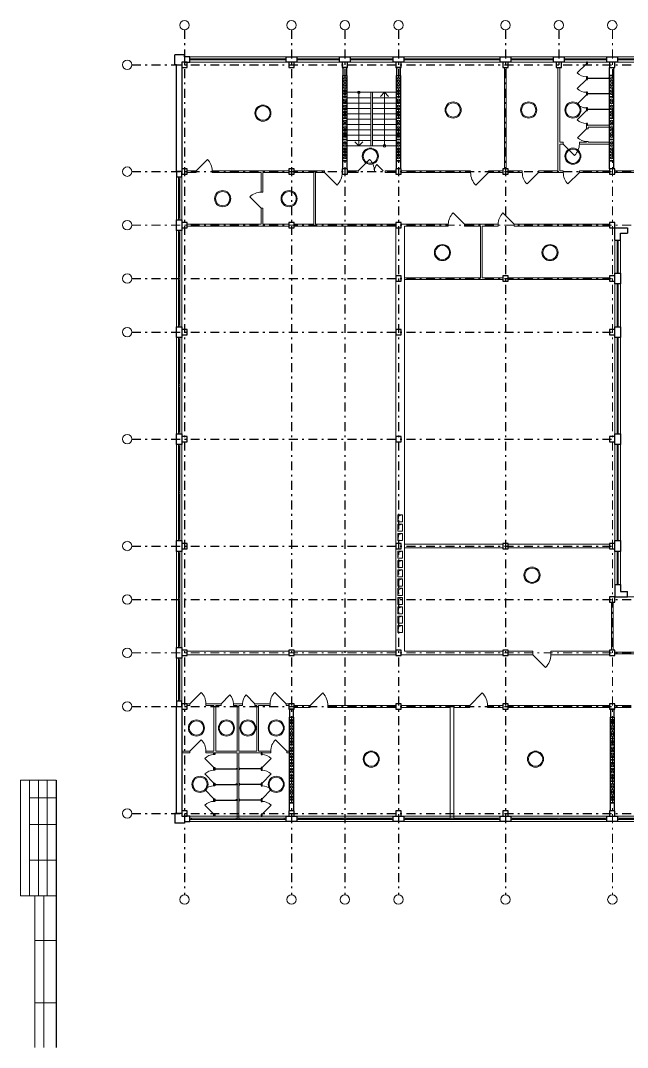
# Model space of a CAD drawing. Header units: metres. Extents: x 0 to 83.6, y 0.5 to 58.1.
# Drawn here: x 0 to 34.1, y 0.5 to 58.1 of the extents above; entities that cross this region are included whole.
import ezdxf

# ---------------------------------------------------------------- set-up
doc = ezdxf.new("R2010")
doc.units = ezdxf.units.M
doc.header["$MEASUREMENT"] = 0
doc.linetypes.add('( Dashdot )', pattern=[1.001, 0.5, -0.25, 0.001, -0.25])
doc.layers.add('Level 63', color=7, linetype='Continuous', lineweight=0)

msp = doc.modelspace()

# ---------------------------------------------------------------- linework, layer by layer
at = {"color": 1, "linetype": '( Dashdot )'}
for p, q in [((9.228, 57.579), (9.228, 9.056)), ((15.228, 57.579), (15.228, 9.056)), ((18.228, 57.579), (18.228, 9.056)), ((21.228, 57.579), (21.228, 9.056)), ((27.228, 57.579), (27.228, 9.056)), ((30.228, 57.579), (30.228, 55.479)), ((6.276, 55.629), (78.176, 55.629)), ((6.276, 49.629), (78.176, 49.629)), ((6.276, 43.629), (33.228, 43.629)), ((6.276, 40.629), (33.228, 40.629)), ((6.276, 34.629), (33.228, 34.629)), ((6.276, 28.629), (33.228, 28.629)), ((6.276, 25.629), (78.176, 25.629)), ((6.276, 19.629), (78.176, 19.629)), ((6.276, 13.629), (78.176, 13.629))]:
    msp.add_line(p, q, dxfattribs=at)
at = {"color": 1, "linetype": '( Dashdot )', "lineweight": 0}
for p, q in [((33.228, 57.579), (33.228, 9.056)), ((6.276, 46.629), (78.176, 46.629)), ((6.276, 22.629), (78.176, 22.629))]:
    msp.add_line(p, q, dxfattribs=at)
at = {"color": 7, "linetype": 'Continuous', "lineweight": 30}
for p, q in [((9.226, 56.179), (8.676, 56.179)), ((8.676, 55.629), (8.676, 56.179)), ((9.226, 56.079), (9.226, 56.179)), ((8.776, 55.629), (8.676, 55.629)), ((33.676, 46.179), (34.076, 46.179)), ((34.076, 46.479), (34.076, 46.179)), ((33.676, 26.079), (34.076, 26.079)), ((34.076, 25.779), (34.076, 26.079)), ((8.776, 13.629), (8.676, 13.629)), ((8.676, 13.629), (8.676, 13.079)), ((9.226, 13.079), (8.676, 13.079)), ((9.226, 13.179), (9.226, 13.079))]:
    msp.add_line(p, q, dxfattribs=at)
at = {"color": 7, "linetype": 'Continuous', "lineweight": 0}
for p, q in [((9.626, 55.929), (12.126, 55.929)), ((12.326, 55.929), (14.826, 55.931)), ((15.626, 55.929), (17.826, 55.929)), ((18.626, 55.929), (20.826, 55.929)), ((21.626, 55.929), (24.126, 55.929)), ((24.326, 55.929), (26.826, 55.931)), ((27.626, 55.929), (29.826, 55.929)), ((30.626, 55.929), (32.826, 55.929)), ((33.626, 55.929), (36.126, 55.929)), ((18.336, 53.779), (19.686, 53.779)), ((19.011, 54.079), (19.011, 51.079)), ((19.766, 53.779), (21.116, 53.779)), ((20.214, 53.852), (20.441, 54.079)), ((20.441, 51.079), (20.441, 54.079)), ((20.668, 53.852), (20.441, 54.079)), ((18.336, 53.479), (19.686, 53.479)), ((18.336, 53.179), (19.686, 53.179)), ((19.766, 53.479), (21.116, 53.479)), ((19.766, 53.179), (21.116, 53.179)), ((18.336, 52.879), (19.686, 52.879)), ((18.336, 52.579), (19.686, 52.579)), ((19.766, 52.879), (21.116, 52.879)), ((19.766, 52.579), (21.116, 52.579)), ((18.336, 52.279), (19.686, 52.279)), ((18.336, 51.979), (19.686, 51.979)), ((19.766, 52.279), (21.116, 52.279)), ((19.766, 51.979), (21.116, 51.979)), ((18.336, 51.679), (19.686, 51.679)), ((18.336, 51.379), (19.686, 51.379)), ((18.784, 51.306), (19.011, 51.079)), ((19.238, 51.306), (19.011, 51.079)), ((19.766, 51.679), (21.116, 51.679)), ((19.766, 51.379), (21.116, 51.379)), ((8.926, 47.029), (8.926, 49.229)), ((8.926, 46.229), (8.926, 43.729)), ((33.526, 44.029), (33.526, 45.679)), ((8.926, 43.529), (8.928, 41.029)), ((33.526, 41.029), (33.526, 43.229)), ((8.926, 40.229), (8.926, 37.729)), ((33.526, 40.229), (33.526, 37.729)), ((8.926, 37.529), (8.928, 35.029)), ((33.526, 37.529), (33.528, 35.029)), ((8.926, 34.229), (8.926, 31.729)), ((33.526, 34.229), (33.526, 31.729)), ((8.926, 31.529), (8.928, 29.029)), ((33.526, 31.529), (33.528, 29.029)), ((8.926, 28.229), (8.926, 25.729)), ((33.526, 26.579), (33.526, 28.229)), ((8.926, 25.529), (8.928, 23.029)), ((18.126, 13.329), (15.626, 13.327)), ((20.826, 13.329), (18.326, 13.329)), ((24.126, 13.329), (21.626, 13.327)), ((26.826, 13.329), (24.326, 13.329)), ((30.126, 13.329), (27.626, 13.327)), ((32.826, 13.329), (30.326, 13.329)), ((36.126, 13.329), (33.626, 13.327))]:
    msp.add_line(p, q, dxfattribs=at)
at = {"color": 252, "linetype": 'Continuous', "lineweight": 13}
for p, q in [((31.263, 55.166), (31.776, 55.679)), ((31.263, 54.291), (31.776, 54.804)), ((31.263, 53.416), (31.776, 53.929)), ((31.263, 52.541), (31.776, 53.054)), ((14.089, 16.717), (13.576, 16.204)), ((14.089, 15.842), (13.576, 15.329)), ((14.089, 14.967), (13.576, 14.454)), ((14.089, 14.092), (13.576, 13.579))]:
    msp.add_line(p, q, dxfattribs=at)
at = {"color": 252, "linetype": 'Continuous', "lineweight": 30}
for p, q in [((31.826, 54.879), (33.026, 54.879)), ((31.826, 54.004), (33.026, 54.004)), ((31.826, 53.129), (33.026, 53.129)), ((13.526, 16.129), (12.326, 16.129)), ((13.526, 15.254), (12.326, 15.254)), ((13.526, 14.379), (12.326, 14.379))]:
    msp.add_line(p, q, dxfattribs=at)
at = {"color": 7, "linetype": 'Continuous', "lineweight": 13}
for p, q in [((18.336, 54.079), (21.116, 54.079)), ((19.686, 51.079), (19.686, 54.079)), ((19.766, 51.079), (19.766, 54.079)), ((31.776, 52.029), (31.281, 51.534)), ((33.076, 52.229), (31.776, 52.229)), ((31.776, 52.229), (31.776, 52.029)), ((31.876, 52.029), (31.776, 52.029)), ((33.076, 52.129), (31.876, 52.129)), ((31.876, 52.129), (31.876, 52.029)), ((30.276, 51.279), (30.476, 51.279)), ((30.476, 51.279), (30.476, 51.179)), ((31.376, 51.279), (31.376, 51.179)), ((31.376, 51.279), (31.776, 51.279)), ((31.776, 51.329), (31.876, 51.329)), ((31.776, 51.329), (31.776, 51.279)), ((31.876, 51.329), (31.876, 51.279)), ((31.876, 51.279), (33.076, 51.279)), ((18.336, 51.079), (21.116, 51.079)), ((30.276, 51.179), (30.476, 51.179)), ((30.476, 51.179), (31.112, 50.543)), ((31.376, 51.179), (33.076, 51.179)), ((9.876, 49.679), (9.876, 49.579)), ((10.776, 49.679), (10.776, 49.579)), ((13.526, 49.579), (13.526, 48.479)), ((13.626, 49.579), (13.626, 48.479)), ((15.376, 49.679), (17.076, 49.679)), ((15.376, 49.579), (16.476, 49.579)), ((16.476, 49.579), (16.476, 46.679)), ((16.576, 49.579), (17.076, 49.579)), ((16.576, 49.579), (16.576, 46.679)), ((17.076, 49.679), (17.076, 49.579)), ((18.076, 49.679), (18.076, 49.579)), ((18.376, 49.679), (18.976, 49.679)), ((18.376, 49.579), (18.976, 49.579)), ((18.976, 49.679), (18.976, 49.579)), ((20.476, 49.679), (20.476, 49.579)), ((20.476, 49.679), (21.076, 49.679)), ((20.476, 49.579), (21.076, 49.579)), ((25.276, 49.679), (25.276, 49.579)), ((26.276, 49.679), (26.276, 49.579)), ((27.376, 49.679), (28.176, 49.679)), ((27.376, 49.579), (28.176, 49.579)), ((28.176, 49.679), (28.176, 49.579)), ((29.076, 49.679), (29.076, 49.579)), ((29.076, 49.679), (30.176, 49.679)), ((29.076, 49.579), (30.476, 49.579)), ((30.276, 49.679), (30.476, 49.679)), ((30.476, 49.679), (30.476, 49.579)), ((31.376, 49.679), (31.376, 49.579)), ((31.376, 49.679), (33.076, 49.679)), ((31.376, 49.579), (33.076, 49.579)), ((33.376, 49.679), (39.076, 49.679)), ((33.376, 49.579), (39.076, 49.579)), ((13.526, 48.479), (13.626, 48.479)), ((13.526, 47.579), (13.626, 47.579)), ((13.526, 47.579), (13.526, 46.679)), ((13.626, 47.579), (13.626, 46.679)), ((24.926, 46.679), (24.29, 47.315)), ((27.726, 46.679), (27.09, 47.315)), ((15.376, 46.679), (16.476, 46.679)), ((16.576, 46.679), (21.076, 46.679)), ((21.376, 46.679), (24.026, 46.679)), ((24.026, 46.679), (24.026, 46.579)), ((24.926, 46.679), (24.926, 46.579)), ((24.926, 46.679), (26.826, 46.679)), ((26.826, 46.679), (26.826, 46.579)), ((27.726, 46.679), (27.726, 46.579)), ((27.726, 46.679), (33.076, 46.679)), ((15.376, 46.579), (21.076, 46.579)), ((21.076, 46.579), (21.076, 22.479)), ((21.576, 46.579), (21.576, 22.729)), ((21.576, 46.579), (24.026, 46.579)), ((24.926, 46.579), (25.826, 46.579)), ((25.826, 46.579), (25.826, 45.679)), ((25.926, 46.579), (25.926, 45.679)), ((25.926, 46.579), (26.826, 46.579)), ((27.726, 46.579), (33.076, 46.579)), ((25.826, 45.679), (25.826, 43.679)), ((25.926, 45.679), (25.926, 43.679)), ((21.576, 43.679), (25.826, 43.679)), ((21.576, 43.579), (27.076, 43.579)), ((25.926, 43.679), (27.076, 43.679)), ((27.376, 43.679), (33.076, 43.679)), ((27.376, 43.579), (33.076, 43.579)), ((21.196, 30.379), (21.456, 30.379)), ((21.196, 30.379), (21.196, 29.979)), ((21.196, 29.979), (21.456, 29.979)), ((21.456, 30.379), (21.456, 29.979)), ((21.196, 29.859), (21.456, 29.859)), ((21.196, 29.859), (21.196, 29.459)), ((21.196, 29.459), (21.456, 29.459)), ((21.456, 29.859), (21.456, 29.459)), ((21.196, 29.339), (21.456, 29.339)), ((21.196, 29.339), (21.196, 28.939)), ((21.196, 28.939), (21.456, 28.939)), ((21.456, 29.339), (21.456, 28.939)), ((21.196, 28.339), (21.456, 28.339)), ((21.196, 28.339), (21.196, 27.939)), ((21.456, 28.339), (21.456, 27.939)), ((21.576, 28.729), (27.076, 28.729)), ((21.576, 28.529), (27.076, 28.529)), ((27.376, 28.729), (33.076, 28.729)), ((27.376, 28.529), (33.076, 28.529)), ((21.196, 27.939), (21.456, 27.939)), ((21.196, 27.819), (21.456, 27.819)), ((21.196, 27.819), (21.196, 27.419)), ((21.456, 27.819), (21.456, 27.419)), ((21.196, 27.419), (21.456, 27.419)), ((21.196, 27.299), (21.456, 27.299)), ((21.196, 27.299), (21.196, 26.899)), ((21.456, 27.299), (21.456, 26.899)), ((21.196, 26.899), (21.456, 26.899)), ((21.196, 26.779), (21.456, 26.779)), ((21.196, 26.779), (21.196, 26.379)), ((21.456, 26.779), (21.456, 26.379)), ((21.196, 26.379), (21.456, 26.379)), ((21.196, 26.259), (21.456, 26.259)), ((21.196, 26.259), (21.196, 25.859)), ((21.456, 26.259), (21.456, 25.859)), ((21.196, 25.859), (21.456, 25.859)), ((21.196, 25.739), (21.456, 25.739)), ((21.196, 25.739), (21.196, 25.339)), ((21.456, 25.739), (21.456, 25.339)), ((34.076, 25.779), (34.576, 25.779)), ((21.196, 25.339), (21.456, 25.339)), ((21.196, 25.219), (21.456, 25.219)), ((21.196, 25.219), (21.196, 24.819)), ((21.196, 24.819), (21.456, 24.819)), ((21.456, 25.219), (21.456, 24.819)), ((21.196, 24.699), (21.456, 24.699)), ((21.196, 24.699), (21.196, 24.299)), ((21.196, 24.299), (21.456, 24.299)), ((21.456, 24.699), (21.456, 24.299)), ((21.196, 24.179), (21.456, 24.179)), ((21.196, 24.179), (21.196, 23.779)), ((21.196, 23.779), (21.456, 23.779)), ((21.456, 24.179), (21.456, 23.779)), ((9.376, 22.729), (15.076, 22.729)), ((9.376, 22.529), (15.076, 22.529)), ((15.376, 22.729), (21.076, 22.729)), ((15.376, 22.529), (21.076, 22.529)), ((21.376, 22.529), (27.076, 22.529)), ((21.576, 22.729), (27.076, 22.729)), ((28.776, 22.729), (27.376, 22.729)), ((28.776, 22.529), (27.376, 22.529)), ((28.776, 22.729), (28.776, 22.529)), ((29.776, 22.729), (33.076, 22.729)), ((29.776, 22.729), (29.776, 22.529)), ((29.776, 22.529), (33.076, 22.529)), ((13.176, 19.779), (12.681, 20.274)), ((14.926, 19.779), (14.29, 20.415)), ((10.426, 19.779), (11.276, 19.779)), ((10.426, 19.779), (10.426, 19.679)), ((10.426, 19.679), (10.876, 19.679)), ((10.876, 17.129), (10.876, 19.679)), ((10.976, 17.129), (10.976, 19.679)), ((10.976, 19.679), (11.276, 19.679)), ((11.276, 19.779), (11.276, 19.679)), ((11.976, 19.779), (12.476, 19.779)), ((11.976, 19.779), (11.976, 19.679)), ((11.976, 19.679), (12.176, 19.679)), ((12.176, 17.129), (12.176, 19.679)), ((12.276, 19.679), (12.476, 19.679)), ((12.276, 17.129), (12.276, 19.679)), ((12.476, 19.779), (12.476, 19.679)), ((13.176, 19.779), (14.026, 19.779)), ((13.176, 19.779), (13.176, 19.679)), ((13.176, 19.679), (13.276, 19.679)), ((13.276, 17.129), (13.276, 19.679)), ((13.376, 17.129), (13.376, 19.679)), ((13.376, 19.679), (14.026, 19.679)), ((14.026, 19.779), (14.026, 19.679)), ((16.276, 19.679), (16.276, 19.579)), ((17.276, 19.679), (17.276, 19.579)), ((25.226, 19.679), (25.226, 19.579)), ((26.226, 19.679), (26.226, 19.579)), ((14.966, 17.129), (14.33, 17.765)), ((9.526, 17.129), (9.076, 17.129)), ((9.526, 17.029), (9.076, 17.029)), ((9.526, 17.129), (9.526, 17.029)), ((10.426, 17.129), (10.426, 17.029)), ((10.876, 17.129), (10.426, 17.129)), ((12.176, 17.029), (10.426, 17.029)), ((12.176, 17.129), (10.976, 17.129)), ((13.276, 17.129), (12.276, 17.129)), ((14.066, 17.029), (12.276, 17.029)), ((14.066, 17.129), (13.376, 17.129)), ((14.066, 17.129), (14.066, 17.029)), ((15.116, 17.129), (14.966, 17.129)), ((14.966, 17.129), (14.966, 17.029)), ((15.116, 17.029), (14.966, 17.029))]:
    msp.add_line(p, q, dxfattribs=at)
at = {"color": 7, "linetype": 'Continuous', "lineweight": 13, "extrusion": (0, 0, -1)}
for p, q in [((9.876, 49.679), (10.512, 50.315)), ((29.076, 49.579), (28.44, 48.943)), ((31.376, 49.579), (30.74, 48.943)), ((13.526, 47.579), (12.89, 48.215)), ((9.526, 19.779), (10.162, 20.415)), ((11.276, 19.779), (11.771, 20.274)), ((9.526, 17.129), (10.162, 17.765))]:
    msp.add_line(p, q, dxfattribs=at)
at = {"color": 7, "lineweight": 13}
for p, q in [((18.976, 49.679), (19.612, 50.315)), ((17.076, 49.579), (17.783, 48.872)), ((20.376, 49.679), (20.022, 50.032)), ((28.776, 22.529), (29.483, 21.822))]:
    msp.add_line(p, q, dxfattribs=at)
at = {"color": 7, "lineweight": 13, "extrusion": (0, 0, -1)}
for p, q in [((26.276, 49.579), (25.569, 48.872)), ((16.276, 19.679), (16.983, 20.386)), ((25.226, 19.679), (25.933, 20.386))]:
    msp.add_line(p, q, dxfattribs=at)
at = {"color": 7, "linetype": 'Continuous', "lineweight": 0, "extrusion": (0, 0, -1)}
msp.add_line((8.926, 22.229), (8.926, 20.029), dxfattribs=at)
at = {"color": 252, "linetype": 'Continuous', "lineweight": 13, "extrusion": (0, 0, -1)}
for p, q in [((10.363, 16.717), (10.876, 16.204)), ((10.363, 15.842), (10.876, 15.329)), ((10.363, 14.967), (10.876, 14.454)), ((10.363, 14.092), (10.876, 13.579))]:
    msp.add_line(p, q, dxfattribs=at)
at = {"color": 252, "linetype": 'Continuous', "lineweight": 30, "extrusion": (0, 0, -1)}
for p, q in [((10.926, 16.129), (12.126, 16.129)), ((10.926, 15.254), (12.126, 15.254)), ((10.926, 14.379), (12.126, 14.379))]:
    msp.add_line(p, q, dxfattribs=at)
msp.add_line((2.028, 15.5), (2.028, 0.5))
at = {"color": 7, "linetype": 'Continuous', "lineweight": 30, "flags": 128}
for points in [[(9.226, 55.779), (9.526, 55.779), (9.526, 56.079), (9.226, 56.079), (9.226, 55.779)], [(15.526, 55.779), (14.926, 55.779), (14.926, 56.079), (15.526, 56.079), (15.526, 55.779)], [(18.526, 55.779), (17.926, 55.779), (17.926, 56.079), (18.526, 56.079), (18.526, 55.779)], [(21.526, 55.779), (20.926, 55.779), (20.926, 56.079), (21.526, 56.079), (21.526, 55.779)], [(27.526, 55.779), (26.926, 55.779), (26.926, 56.079), (27.526, 56.079), (27.526, 55.779)], [(30.526, 55.779), (29.926, 55.779), (29.926, 56.079), (30.526, 56.079), (30.526, 55.779)], [(33.526, 55.779), (32.926, 55.779), (32.926, 56.079), (33.526, 56.079), (33.526, 55.779)], [(8.776, 49.629), (8.776, 55.629), (9.076, 55.629), (9.076, 49.629), (8.776, 49.629)], [(9.076, 55.779), (9.076, 55.479), (9.376, 55.479), (9.376, 55.779), (9.076, 55.779)], [(15.076, 55.779), (15.076, 55.479), (15.376, 55.479), (15.376, 55.779), (15.076, 55.779)], [(18.076, 55.779), (18.076, 55.479), (18.376, 55.479), (18.376, 55.779), (18.076, 55.779)], [(18.116, 55.029), (18.336, 55.029), (18.336, 55.479), (18.116, 55.479), (18.116, 55.029)], [(21.076, 55.779), (21.076, 55.479), (21.376, 55.479), (21.376, 55.779), (21.076, 55.779)], [(21.116, 55.029), (21.336, 55.029), (21.336, 55.479), (21.116, 55.479), (21.116, 55.029)], [(27.076, 55.779), (27.076, 55.479), (27.376, 55.479), (27.376, 55.779), (27.076, 55.779)], [(30.076, 55.779), (30.076, 55.479), (30.376, 55.479), (30.376, 55.779), (30.076, 55.779)], [(33.076, 55.779), (33.076, 55.479), (33.376, 55.479), (33.376, 55.779), (33.076, 55.779)], [(33.076, 55.479), (33.296, 55.479), (33.296, 55.029), (33.076, 55.029), (33.076, 55.479)], [(18.116, 53.829), (18.116, 55.029), (18.336, 55.029), (18.336, 53.829), (18.116, 53.829)], [(21.116, 53.829), (21.116, 55.029), (21.336, 55.029), (21.336, 53.829), (21.116, 53.829)], [(33.076, 53.829), (33.076, 55.029), (33.296, 55.029), (33.296, 53.829), (33.076, 53.829)], [(18.116, 52.629), (18.116, 53.829), (18.336, 53.829), (18.336, 52.629), (18.116, 52.629)], [(21.116, 52.629), (21.116, 53.829), (21.336, 53.829), (21.336, 52.629), (21.116, 52.629)], [(33.076, 52.629), (33.076, 53.829), (33.296, 53.829), (33.296, 52.629), (33.076, 52.629)], [(18.116, 51.429), (18.116, 52.629), (18.336, 52.629), (18.336, 51.429), (18.116, 51.429)], [(21.116, 51.429), (21.116, 52.629), (21.336, 52.629), (21.336, 51.429), (21.116, 51.429)], [(33.076, 51.429), (33.076, 52.629), (33.296, 52.629), (33.296, 51.429), (33.076, 51.429)], [(18.116, 50.229), (18.116, 51.429), (18.336, 51.429), (18.336, 50.229), (18.116, 50.229)], [(21.116, 50.229), (21.116, 51.429), (21.336, 51.429), (21.336, 50.229), (21.116, 50.229)], [(33.076, 50.229), (33.076, 51.429), (33.296, 51.429), (33.296, 50.229), (33.076, 50.229)], [(18.116, 50.229), (18.336, 50.229), (18.336, 49.779), (18.116, 49.779), (18.116, 50.229)], [(21.116, 50.229), (21.336, 50.229), (21.336, 49.779), (21.116, 49.779), (21.116, 50.229)], [(33.076, 50.229), (33.296, 50.229), (33.296, 49.779), (33.076, 49.779), (33.076, 50.229)], [(8.776, 49.329), (9.076, 49.329), (9.076, 49.629), (8.776, 49.629), (8.776, 49.329)], [(9.076, 49.779), (9.076, 49.479), (9.376, 49.479), (9.376, 49.779), (9.076, 49.779)], [(15.076, 49.779), (15.076, 49.479), (15.376, 49.479), (15.376, 49.779), (15.076, 49.779)], [(18.076, 49.779), (18.076, 49.479), (18.376, 49.479), (18.376, 49.779), (18.076, 49.779)], [(21.076, 49.779), (21.076, 49.479), (21.376, 49.479), (21.376, 49.779), (21.076, 49.779)], [(27.076, 49.779), (27.076, 49.479), (27.376, 49.479), (27.376, 49.779), (27.076, 49.779)], [(33.076, 49.779), (33.076, 49.479), (33.376, 49.479), (33.376, 49.779), (33.076, 49.779)], [(8.776, 46.329), (8.776, 46.929), (9.076, 46.929), (9.076, 46.329), (8.776, 46.329)], [(9.076, 46.779), (9.076, 46.479), (9.376, 46.479), (9.376, 46.779), (9.076, 46.779)], [(15.076, 46.779), (15.076, 46.479), (15.376, 46.479), (15.376, 46.779), (15.076, 46.779)], [(21.076, 46.779), (21.076, 46.479), (21.376, 46.479), (21.376, 46.779), (21.076, 46.779)], [(33.076, 46.779), (33.076, 46.479), (33.376, 46.479), (33.376, 46.779), (33.076, 46.779)], [(33.376, 43.329), (33.376, 43.929), (33.676, 43.929), (33.676, 43.329), (33.376, 43.329)], [(21.076, 43.779), (21.076, 43.479), (21.376, 43.479), (21.376, 43.779), (21.076, 43.779)], [(27.076, 43.779), (27.076, 43.479), (27.376, 43.479), (27.376, 43.779), (27.076, 43.779)], [(33.076, 43.779), (33.076, 43.479), (33.376, 43.479), (33.376, 43.779), (33.076, 43.779)], [(8.776, 40.329), (8.776, 40.929), (9.076, 40.929), (9.076, 40.329), (8.776, 40.329)], [(33.376, 40.329), (33.376, 40.929), (33.676, 40.929), (33.676, 40.329), (33.376, 40.329)], [(9.076, 40.779), (9.076, 40.479), (9.376, 40.479), (9.376, 40.779), (9.076, 40.779)], [(21.076, 40.779), (21.076, 40.479), (21.376, 40.479), (21.376, 40.779), (21.076, 40.779)], [(33.076, 40.779), (33.076, 40.479), (33.376, 40.479), (33.376, 40.779), (33.076, 40.779)], [(8.776, 34.329), (8.776, 34.929), (9.076, 34.929), (9.076, 34.329), (8.776, 34.329)], [(9.076, 34.779), (9.076, 34.479), (9.376, 34.479), (9.376, 34.779), (9.076, 34.779)], [(21.076, 34.779), (21.076, 34.479), (21.376, 34.479), (21.376, 34.779), (21.076, 34.779)], [(33.076, 34.779), (33.076, 34.479), (33.376, 34.479), (33.376, 34.779), (33.076, 34.779)], [(33.376, 34.329), (33.376, 34.929), (33.676, 34.929), (33.676, 34.329), (33.376, 34.329)], [(8.776, 28.329), (8.776, 28.929), (9.076, 28.929), (9.076, 28.329), (8.776, 28.329)], [(33.376, 28.329), (33.376, 28.929), (33.676, 28.929), (33.676, 28.329), (33.376, 28.329)], [(9.076, 28.779), (9.076, 28.479), (9.376, 28.479), (9.376, 28.779), (9.076, 28.779)], [(21.076, 28.779), (21.076, 28.479), (21.376, 28.479), (21.376, 28.779), (21.076, 28.779)], [(27.076, 28.779), (27.076, 28.479), (27.376, 28.479), (27.376, 28.779), (27.076, 28.779)], [(33.076, 28.779), (33.076, 28.479), (33.376, 28.479), (33.376, 28.779), (33.076, 28.779)], [(33.076, 25.779), (33.076, 25.479), (33.376, 25.479), (33.376, 25.779), (33.076, 25.779)], [(8.776, 22.329), (8.776, 22.929), (9.076, 22.929), (9.076, 22.329), (8.776, 22.329)], [(9.076, 22.779), (9.076, 22.479), (9.376, 22.479), (9.376, 22.779), (9.076, 22.779)], [(15.076, 22.779), (15.076, 22.479), (15.376, 22.479), (15.376, 22.779), (15.076, 22.779)], [(21.076, 22.779), (21.076, 22.479), (21.376, 22.479), (21.376, 22.779), (21.076, 22.779)], [(27.076, 22.779), (27.076, 22.479), (27.376, 22.479), (27.376, 22.779), (27.076, 22.779)], [(33.076, 22.779), (33.076, 22.479), (33.376, 22.479), (33.376, 22.779), (33.076, 22.779)], [(8.776, 19.629), (9.076, 19.629), (9.076, 19.929), (8.776, 19.929), (8.776, 19.629)], [(8.776, 13.629), (8.776, 19.629), (9.076, 19.629), (9.076, 13.629), (8.776, 13.629)], [(9.076, 19.779), (9.076, 19.479), (9.376, 19.479), (9.376, 19.779), (9.076, 19.779)], [(15.076, 19.779), (15.076, 19.479), (15.376, 19.479), (15.376, 19.779), (15.076, 19.779)], [(21.076, 19.779), (21.076, 19.479), (21.376, 19.479), (21.376, 19.779), (21.076, 19.779)], [(27.076, 19.779), (27.076, 19.479), (27.376, 19.479), (27.376, 19.779), (27.076, 19.779)], [(33.076, 19.779), (33.076, 19.479), (33.376, 19.479), (33.376, 19.779), (33.076, 19.779)], [(15.116, 19.029), (15.336, 19.029), (15.336, 19.479), (15.116, 19.479), (15.116, 19.029)], [(15.116, 17.829), (15.116, 19.029), (15.336, 19.029), (15.336, 17.829), (15.116, 17.829)], [(33.116, 19.029), (33.336, 19.029), (33.336, 19.479), (33.116, 19.479), (33.116, 19.029)], [(33.116, 17.829), (33.116, 19.029), (33.336, 19.029), (33.336, 17.829), (33.116, 17.829)], [(15.116, 16.629), (15.116, 17.829), (15.336, 17.829), (15.336, 16.629), (15.116, 16.629)], [(33.116, 16.629), (33.116, 17.829), (33.336, 17.829), (33.336, 16.629), (33.116, 16.629)], [(15.116, 15.429), (15.116, 16.629), (15.336, 16.629), (15.336, 15.429), (15.116, 15.429)], [(33.116, 15.429), (33.116, 16.629), (33.336, 16.629), (33.336, 15.429), (33.116, 15.429)], [(15.116, 14.229), (15.116, 15.429), (15.336, 15.429), (15.336, 14.229), (15.116, 14.229)], [(33.116, 14.229), (33.116, 15.429), (33.336, 15.429), (33.336, 14.229), (33.116, 14.229)], [(15.116, 14.229), (15.336, 14.229), (15.336, 13.779), (15.116, 13.779), (15.116, 14.229)], [(33.116, 14.229), (33.336, 14.229), (33.336, 13.779), (33.116, 13.779), (33.116, 14.229)], [(9.076, 13.779), (9.076, 13.479), (9.376, 13.479), (9.376, 13.779), (9.076, 13.779)], [(9.226, 13.179), (9.526, 13.179), (9.526, 13.479), (9.226, 13.479), (9.226, 13.179)], [(15.526, 13.179), (14.926, 13.179), (14.926, 13.479), (15.526, 13.479), (15.526, 13.179)], [(15.076, 13.779), (15.076, 13.479), (15.376, 13.479), (15.376, 13.779), (15.076, 13.779)], [(21.526, 13.179), (20.926, 13.179), (20.926, 13.479), (21.526, 13.479), (21.526, 13.179)], [(21.076, 13.779), (21.076, 13.479), (21.376, 13.479), (21.376, 13.779), (21.076, 13.779)], [(27.526, 13.179), (26.926, 13.179), (26.926, 13.479), (27.526, 13.479), (27.526, 13.179)], [(27.076, 13.779), (27.076, 13.479), (27.376, 13.479), (27.376, 13.779), (27.076, 13.779)], [(33.526, 13.179), (32.926, 13.179), (32.926, 13.479), (33.526, 13.479), (33.526, 13.179)], [(33.076, 13.779), (33.076, 13.479), (33.376, 13.479), (33.376, 13.779), (33.076, 13.779)]]:
    msp.add_lwpolyline(points, close=True, dxfattribs=at)
at = {"color": 7, "linetype": 'Continuous', "lineweight": 0, "flags": 128}
for points in [[(14.926, 55.779), (9.526, 55.779), (9.526, 56.079), (14.926, 56.079), (14.926, 55.779)], [(12.126, 55.894), (9.626, 55.894), (9.626, 55.964), (12.126, 55.964), (12.126, 55.894)], [(14.826, 55.896), (12.326, 55.894), (12.326, 55.964), (14.826, 55.966), (14.826, 55.896)], [(15.526, 56.079), (17.926, 56.079), (17.926, 55.779), (15.526, 55.779), (15.526, 56.079)], [(15.626, 55.964), (17.826, 55.964), (17.826, 55.894), (15.626, 55.894), (15.626, 55.964)], [(18.526, 56.079), (20.926, 56.079), (20.926, 55.779), (18.526, 55.779), (18.526, 56.079)], [(18.626, 55.964), (20.826, 55.964), (20.826, 55.894), (18.626, 55.894), (18.626, 55.964)], [(26.926, 55.779), (21.526, 55.779), (21.526, 56.079), (26.926, 56.079), (26.926, 55.779)], [(24.126, 55.894), (21.626, 55.894), (21.626, 55.964), (24.126, 55.964), (24.126, 55.894)], [(26.826, 55.896), (24.326, 55.894), (24.326, 55.964), (26.826, 55.966), (26.826, 55.896)], [(27.526, 56.079), (29.926, 56.079), (29.926, 55.779), (27.526, 55.779), (27.526, 56.079)], [(27.626, 55.964), (29.826, 55.964), (29.826, 55.894), (27.626, 55.894), (27.626, 55.964)], [(30.526, 56.079), (32.926, 56.079), (32.926, 55.779), (30.526, 55.779), (30.526, 56.079)], [(30.626, 55.964), (32.826, 55.964), (32.826, 55.894), (30.626, 55.894), (30.626, 55.964)], [(38.926, 55.779), (33.526, 55.779), (33.526, 56.079), (38.926, 56.079), (38.926, 55.779)], [(36.126, 55.894), (33.626, 55.894), (33.626, 55.964), (36.126, 55.964), (36.126, 55.894)], [(8.776, 46.929), (8.776, 49.329), (9.076, 49.329), (9.076, 46.929), (8.776, 46.929)], [(8.891, 47.029), (8.891, 49.229), (8.961, 49.229), (8.961, 47.029), (8.891, 47.029)], [(8.776, 40.929), (8.776, 46.329), (9.076, 46.329), (9.076, 40.929), (8.776, 40.929)], [(8.891, 43.729), (8.891, 46.229), (8.961, 46.229), (8.961, 43.729), (8.891, 43.729)], [(33.376, 45.779), (33.376, 43.929), (33.676, 43.929), (33.676, 45.779), (33.376, 45.779)], [(33.491, 44.029), (33.491, 45.679), (33.561, 45.679), (33.561, 44.029), (33.491, 44.029)], [(8.893, 41.029), (8.891, 43.529), (8.961, 43.529), (8.963, 41.029), (8.893, 41.029)], [(33.376, 40.929), (33.376, 43.329), (33.676, 43.329), (33.676, 40.929), (33.376, 40.929)], [(33.491, 41.029), (33.491, 43.229), (33.561, 43.229), (33.561, 41.029), (33.491, 41.029)], [(8.776, 34.929), (8.776, 40.329), (9.076, 40.329), (9.076, 34.929), (8.776, 34.929)], [(33.376, 34.929), (33.376, 40.329), (33.676, 40.329), (33.676, 34.929), (33.376, 34.929)], [(8.891, 37.729), (8.891, 40.229), (8.961, 40.229), (8.961, 37.729), (8.891, 37.729)], [(33.491, 37.729), (33.491, 40.229), (33.561, 40.229), (33.561, 37.729), (33.491, 37.729)], [(8.893, 35.029), (8.891, 37.529), (8.961, 37.529), (8.963, 35.029), (8.893, 35.029)], [(33.493, 35.029), (33.491, 37.529), (33.561, 37.529), (33.563, 35.029), (33.493, 35.029)], [(8.776, 28.929), (8.776, 34.329), (9.076, 34.329), (9.076, 28.929), (8.776, 28.929)], [(8.891, 31.729), (8.891, 34.229), (8.961, 34.229), (8.961, 31.729), (8.891, 31.729)], [(33.376, 28.929), (33.376, 34.329), (33.676, 34.329), (33.676, 28.929), (33.376, 28.929)], [(33.491, 31.729), (33.491, 34.229), (33.561, 34.229), (33.561, 31.729), (33.491, 31.729)], [(8.893, 29.029), (8.891, 31.529), (8.961, 31.529), (8.963, 29.029), (8.893, 29.029)], [(33.493, 29.029), (33.491, 31.529), (33.561, 31.529), (33.563, 29.029), (33.493, 29.029)], [(8.776, 22.929), (8.776, 28.329), (9.076, 28.329), (9.076, 22.929), (8.776, 22.929)], [(8.891, 25.729), (8.891, 28.229), (8.961, 28.229), (8.961, 25.729), (8.891, 25.729)], [(33.676, 28.329), (33.676, 26.479), (33.376, 26.479), (33.376, 28.329), (33.676, 28.329)], [(33.491, 28.229), (33.561, 28.229), (33.561, 26.579), (33.491, 26.579), (33.491, 28.229)], [(8.893, 23.029), (8.891, 25.529), (8.961, 25.529), (8.963, 23.029), (8.893, 23.029)], [(8.776, 22.329), (8.776, 19.929), (9.076, 19.929), (9.076, 22.329), (8.776, 22.329)], [(9.526, 13.479), (14.926, 13.479), (14.926, 13.179), (9.526, 13.179), (9.526, 13.479)], [(9.626, 13.364), (14.826, 13.364), (14.826, 13.294), (9.626, 13.294), (9.626, 13.364)], [(15.526, 13.479), (20.926, 13.479), (20.926, 13.179), (15.526, 13.179), (15.526, 13.479)], [(15.626, 13.362), (18.126, 13.364), (18.126, 13.294), (15.626, 13.292), (15.626, 13.362)], [(18.326, 13.364), (20.826, 13.364), (20.826, 13.294), (18.326, 13.294), (18.326, 13.364)], [(21.526, 13.479), (26.926, 13.479), (26.926, 13.179), (21.526, 13.179), (21.526, 13.479)], [(21.626, 13.362), (24.126, 13.364), (24.126, 13.294), (21.626, 13.292), (21.626, 13.362)], [(24.326, 13.364), (26.826, 13.364), (26.826, 13.294), (24.326, 13.294), (24.326, 13.364)], [(27.526, 13.479), (32.926, 13.479), (32.926, 13.179), (27.526, 13.179), (27.526, 13.479)], [(27.626, 13.362), (30.126, 13.364), (30.126, 13.294), (27.626, 13.292), (27.626, 13.362)], [(30.326, 13.364), (32.826, 13.364), (32.826, 13.294), (30.326, 13.294), (30.326, 13.364)], [(33.526, 13.479), (38.926, 13.479), (38.926, 13.179), (33.526, 13.179), (33.526, 13.479)], [(33.626, 13.362), (36.126, 13.364), (36.126, 13.294), (33.626, 13.292), (33.626, 13.362)]]:
    msp.add_lwpolyline(points, close=True, dxfattribs=at)
at = {"color": 7, "linetype": 'Continuous', "lineweight": 13, "flags": 128}
for points in [[(9.626, 55.894), (9.526, 55.894), (9.526, 55.964), (9.626, 55.964), (9.626, 55.894)], [(12.226, 55.894), (12.126, 55.894), (12.126, 55.964), (12.226, 55.964), (12.226, 55.894)], [(12.326, 55.894), (12.226, 55.894), (12.226, 55.964), (12.326, 55.964), (12.326, 55.894)], [(14.926, 55.896), (14.826, 55.896), (14.826, 55.966), (14.926, 55.966), (14.926, 55.896)], [(15.626, 55.894), (15.526, 55.894), (15.526, 55.964), (15.626, 55.964), (15.626, 55.894)], [(17.926, 55.894), (17.826, 55.894), (17.826, 55.964), (17.926, 55.964), (17.926, 55.894)], [(18.626, 55.894), (18.526, 55.894), (18.526, 55.964), (18.626, 55.964), (18.626, 55.894)], [(20.926, 55.894), (20.826, 55.894), (20.826, 55.964), (20.926, 55.964), (20.926, 55.894)], [(21.626, 55.894), (21.526, 55.894), (21.526, 55.964), (21.626, 55.964), (21.626, 55.894)], [(24.226, 55.894), (24.126, 55.894), (24.126, 55.964), (24.226, 55.964), (24.226, 55.894)], [(24.326, 55.894), (24.226, 55.894), (24.226, 55.964), (24.326, 55.964), (24.326, 55.894)], [(26.926, 55.896), (26.826, 55.896), (26.826, 55.966), (26.926, 55.966), (26.926, 55.896)], [(27.626, 55.894), (27.526, 55.894), (27.526, 55.964), (27.626, 55.964), (27.626, 55.894)], [(29.926, 55.894), (29.826, 55.894), (29.826, 55.964), (29.926, 55.964), (29.926, 55.894)], [(30.626, 55.894), (30.526, 55.894), (30.526, 55.964), (30.626, 55.964), (30.626, 55.894)], [(32.926, 55.894), (32.826, 55.894), (32.826, 55.964), (32.926, 55.964), (32.926, 55.894)], [(33.626, 55.894), (33.526, 55.894), (33.526, 55.964), (33.626, 55.964), (33.626, 55.894)], [(27.176, 55.479), (27.176, 49.779), (27.276, 49.779), (27.276, 55.479), (27.176, 55.479)], [(8.961, 49.329), (8.961, 49.229), (8.891, 49.229), (8.891, 49.329), (8.961, 49.329)], [(8.961, 47.029), (8.961, 46.929), (8.891, 46.929), (8.891, 47.029), (8.961, 47.029)], [(8.891, 46.229), (8.891, 46.329), (8.961, 46.329), (8.961, 46.229), (8.891, 46.229)], [(33.561, 45.779), (33.561, 45.679), (33.491, 45.679), (33.491, 45.779), (33.561, 45.779)], [(33.561, 44.029), (33.561, 43.929), (33.491, 43.929), (33.491, 44.029), (33.561, 44.029)], [(8.891, 43.629), (8.891, 43.729), (8.961, 43.729), (8.961, 43.629), (8.891, 43.629)], [(8.891, 43.529), (8.891, 43.629), (8.961, 43.629), (8.961, 43.529), (8.891, 43.529)], [(33.561, 43.329), (33.561, 43.229), (33.491, 43.229), (33.491, 43.329), (33.561, 43.329)], [(8.893, 40.929), (8.893, 41.029), (8.963, 41.029), (8.963, 40.929), (8.893, 40.929)], [(33.561, 41.029), (33.561, 40.929), (33.491, 40.929), (33.491, 41.029), (33.561, 41.029)], [(8.891, 40.229), (8.891, 40.329), (8.961, 40.329), (8.961, 40.229), (8.891, 40.229)], [(33.491, 40.229), (33.491, 40.329), (33.561, 40.329), (33.561, 40.229), (33.491, 40.229)], [(8.891, 37.629), (8.891, 37.729), (8.961, 37.729), (8.961, 37.629), (8.891, 37.629)], [(8.891, 37.529), (8.891, 37.629), (8.961, 37.629), (8.961, 37.529), (8.891, 37.529)], [(33.491, 37.629), (33.491, 37.729), (33.561, 37.729), (33.561, 37.629), (33.491, 37.629)], [(33.491, 37.529), (33.491, 37.629), (33.561, 37.629), (33.561, 37.529), (33.491, 37.529)], [(8.893, 34.929), (8.893, 35.029), (8.963, 35.029), (8.963, 34.929), (8.893, 34.929)], [(33.493, 34.929), (33.493, 35.029), (33.563, 35.029), (33.563, 34.929), (33.493, 34.929)], [(8.891, 34.229), (8.891, 34.329), (8.961, 34.329), (8.961, 34.229), (8.891, 34.229)], [(33.491, 34.229), (33.491, 34.329), (33.561, 34.329), (33.561, 34.229), (33.491, 34.229)], [(8.891, 31.629), (8.891, 31.729), (8.961, 31.729), (8.961, 31.629), (8.891, 31.629)], [(33.491, 31.629), (33.491, 31.729), (33.561, 31.729), (33.561, 31.629), (33.491, 31.629)], [(8.891, 31.529), (8.891, 31.629), (8.961, 31.629), (8.961, 31.529), (8.891, 31.529)], [(33.491, 31.529), (33.491, 31.629), (33.561, 31.629), (33.561, 31.529), (33.491, 31.529)], [(8.893, 28.929), (8.893, 29.029), (8.963, 29.029), (8.963, 28.929), (8.893, 28.929)], [(33.493, 28.929), (33.493, 29.029), (33.563, 29.029), (33.563, 28.929), (33.493, 28.929)], [(8.891, 28.229), (8.891, 28.329), (8.961, 28.329), (8.961, 28.229), (8.891, 28.229)], [(33.561, 28.329), (33.561, 28.229), (33.491, 28.229), (33.491, 28.329), (33.561, 28.329)], [(33.561, 26.579), (33.561, 26.479), (33.491, 26.479), (33.491, 26.579), (33.561, 26.579)], [(8.891, 25.629), (8.891, 25.729), (8.961, 25.729), (8.961, 25.629), (8.891, 25.629)], [(8.891, 25.529), (8.891, 25.629), (8.961, 25.629), (8.961, 25.529), (8.891, 25.529)], [(33.176, 25.479), (33.176, 22.779), (33.276, 22.779), (33.276, 25.479), (33.176, 25.479)], [(8.893, 22.929), (8.893, 23.029), (8.963, 23.029), (8.963, 22.929), (8.893, 22.929)], [(9.526, 19.779), (9.526, 19.679), (9.376, 19.679), (9.376, 19.779), (9.526, 19.779)], [(14.926, 19.779), (14.926, 19.679), (15.076, 19.679), (15.076, 19.779), (14.926, 19.779)], [(27.376, 19.679), (33.076, 19.679), (33.076, 19.579), (27.376, 19.579), (27.376, 19.679)], [(9.526, 13.364), (9.626, 13.364), (9.626, 13.294), (9.526, 13.294), (9.526, 13.364)], [(12.126, 13.364), (12.226, 13.364), (12.226, 13.294), (12.126, 13.294), (12.126, 13.364)], [(12.226, 13.364), (12.326, 13.364), (12.326, 13.294), (12.226, 13.294), (12.226, 13.364)], [(14.826, 13.364), (14.926, 13.364), (14.926, 13.294), (14.826, 13.294), (14.826, 13.364)], [(15.526, 13.362), (15.626, 13.362), (15.626, 13.292), (15.526, 13.292), (15.526, 13.362)], [(18.126, 13.364), (18.226, 13.364), (18.226, 13.294), (18.126, 13.294), (18.126, 13.364)], [(18.226, 13.364), (18.326, 13.364), (18.326, 13.294), (18.226, 13.294), (18.226, 13.364)], [(20.826, 13.364), (20.926, 13.364), (20.926, 13.294), (20.826, 13.294), (20.826, 13.364)], [(21.526, 13.362), (21.626, 13.362), (21.626, 13.292), (21.526, 13.292), (21.526, 13.362)], [(24.126, 13.364), (24.226, 13.364), (24.226, 13.294), (24.126, 13.294), (24.126, 13.364)], [(24.226, 13.364), (24.326, 13.364), (24.326, 13.294), (24.226, 13.294), (24.226, 13.364)], [(26.826, 13.364), (26.926, 13.364), (26.926, 13.294), (26.826, 13.294), (26.826, 13.364)], [(27.526, 13.362), (27.626, 13.362), (27.626, 13.292), (27.526, 13.292), (27.526, 13.362)], [(30.126, 13.364), (30.226, 13.364), (30.226, 13.294), (30.126, 13.294), (30.126, 13.364)], [(30.226, 13.364), (30.326, 13.364), (30.326, 13.294), (30.226, 13.294), (30.226, 13.364)], [(32.826, 13.364), (32.926, 13.364), (32.926, 13.294), (32.826, 13.294), (32.826, 13.364)], [(33.526, 13.362), (33.626, 13.362), (33.626, 13.292), (33.526, 13.292), (33.526, 13.362)]]:
    msp.add_lwpolyline(points, close=True, dxfattribs=at)
for points in [[(30.276, 51.279), (30.276, 55.479), (30.176, 55.479), (30.176, 49.679)], [(30.276, 49.679), (30.276, 51.179)], [(9.876, 49.679), (9.376, 49.679)], [(9.376, 49.579), (9.876, 49.579)], [(13.626, 49.579), (15.076, 49.579), (15.076, 49.679), (10.776, 49.679)], [(10.776, 49.579), (13.526, 49.579)], [(21.376, 49.679), (25.276, 49.679)], [(25.276, 49.579), (21.376, 49.579)], [(26.276, 49.679), (27.076, 49.679), (27.076, 49.579), (26.276, 49.579)], [(13.526, 46.679), (9.376, 46.679)], [(15.076, 46.679), (13.626, 46.679)], [(9.376, 46.579), (15.076, 46.579)], [(21.456, 30.379), (21.25, 30.315), (21.196, 29.979)], [(21.456, 29.859), (21.25, 29.795), (21.196, 29.459)], [(21.456, 29.339), (21.25, 29.275), (21.196, 28.939)], [(21.456, 28.339), (21.25, 28.275), (21.196, 27.939)], [(21.456, 27.819), (21.25, 27.755), (21.196, 27.419)], [(21.456, 27.299), (21.25, 27.235), (21.196, 26.899)], [(21.456, 26.779), (21.25, 26.715), (21.196, 26.379)], [(21.456, 26.259), (21.25, 26.195), (21.196, 25.859)], [(21.456, 25.739), (21.25, 25.675), (21.196, 25.339)], [(21.456, 25.219), (21.25, 25.155), (21.196, 24.819)], [(21.456, 24.699), (21.25, 24.635), (21.196, 24.299)], [(21.456, 24.179), (21.25, 24.115), (21.196, 23.779)], [(39.076, 22.679), (33.376, 22.679), (33.376, 22.579), (39.076, 22.579)], [(16.276, 19.579), (15.376, 19.579), (15.376, 19.679), (16.276, 19.679)], [(17.276, 19.679), (21.076, 19.679), (21.076, 19.579), (17.276, 19.579)], [(21.376, 19.679), (25.226, 19.679)], [(26.226, 19.679), (27.076, 19.679), (27.076, 19.579), (26.226, 19.579)], [(34.276, 19.579), (33.376, 19.579), (33.376, 19.679), (34.276, 19.679)], [(24.126, 19.579), (21.376, 19.579)], [(24.326, 19.579), (24.326, 13.364), (24.126, 13.364), (24.126, 19.579)], [(25.226, 19.579), (24.326, 19.579)], [(12.176, 17.029), (12.176, 13.364)], [(12.276, 13.364), (12.276, 17.029)]]:
    msp.add_lwpolyline(points, dxfattribs=at)
at = {"color": 252, "linetype": 'Continuous', "lineweight": 30, "flags": 128}
for points in [[(31.826, 55.729), (31.826, 55.779), (31.776, 55.779), (31.776, 55.729), (31.826, 55.729)], [(31.826, 55.679), (31.826, 55.729), (31.776, 55.729), (31.776, 55.679), (31.826, 55.679)], [(31.826, 54.904), (31.826, 54.954), (31.776, 54.954), (31.776, 54.904), (31.826, 54.904)], [(31.826, 54.854), (31.826, 54.904), (31.776, 54.904), (31.776, 54.854), (31.826, 54.854)], [(31.826, 54.804), (31.826, 54.854), (31.776, 54.854), (31.776, 54.804), (31.826, 54.804)], [(33.076, 54.854), (33.076, 54.904), (33.026, 54.904), (33.026, 54.854), (33.076, 54.854)], [(31.826, 54.029), (31.826, 54.079), (31.776, 54.079), (31.776, 54.029), (31.826, 54.029)], [(31.826, 53.979), (31.826, 54.029), (31.776, 54.029), (31.776, 53.979), (31.826, 53.979)], [(31.826, 53.929), (31.826, 53.979), (31.776, 53.979), (31.776, 53.929), (31.826, 53.929)], [(33.076, 53.979), (33.076, 54.029), (33.026, 54.029), (33.026, 53.979), (33.076, 53.979)], [(31.826, 53.154), (31.826, 53.204), (31.776, 53.204), (31.776, 53.154), (31.826, 53.154)], [(31.826, 53.104), (31.826, 53.154), (31.776, 53.154), (31.776, 53.104), (31.826, 53.104)], [(31.826, 53.054), (31.826, 53.104), (31.776, 53.104), (31.776, 53.054), (31.826, 53.054)], [(33.076, 53.104), (33.076, 53.154), (33.026, 53.154), (33.026, 53.104), (33.076, 53.104)], [(31.826, 52.279), (31.826, 52.329), (31.776, 52.329), (31.776, 52.279), (31.826, 52.279)], [(31.826, 52.229), (31.826, 52.279), (31.776, 52.279), (31.776, 52.229), (31.826, 52.229)], [(13.526, 17.029), (13.526, 16.979), (13.576, 16.979), (13.576, 17.029), (13.526, 17.029)], [(13.526, 16.979), (13.526, 16.929), (13.576, 16.929), (13.576, 16.979), (13.526, 16.979)], [(12.276, 16.154), (12.276, 16.104), (12.326, 16.104), (12.326, 16.154), (12.276, 16.154)], [(13.526, 16.204), (13.526, 16.154), (13.576, 16.154), (13.576, 16.204), (13.526, 16.204)], [(13.526, 16.154), (13.526, 16.104), (13.576, 16.104), (13.576, 16.154), (13.526, 16.154)], [(13.526, 16.104), (13.526, 16.054), (13.576, 16.054), (13.576, 16.104), (13.526, 16.104)], [(12.276, 15.279), (12.276, 15.229), (12.326, 15.229), (12.326, 15.279), (12.276, 15.279)], [(13.526, 15.329), (13.526, 15.279), (13.576, 15.279), (13.576, 15.329), (13.526, 15.329)], [(13.526, 15.279), (13.526, 15.229), (13.576, 15.229), (13.576, 15.279), (13.526, 15.279)], [(13.526, 15.229), (13.526, 15.179), (13.576, 15.179), (13.576, 15.229), (13.526, 15.229)], [(12.276, 14.404), (12.276, 14.354), (12.326, 14.354), (12.326, 14.404), (12.276, 14.404)], [(13.526, 14.454), (13.526, 14.404), (13.576, 14.404), (13.576, 14.454), (13.526, 14.454)], [(13.526, 14.404), (13.526, 14.354), (13.576, 14.354), (13.576, 14.404), (13.526, 14.404)], [(13.526, 14.354), (13.526, 14.304), (13.576, 14.304), (13.576, 14.354), (13.526, 14.354)], [(13.526, 13.579), (13.526, 13.529), (13.576, 13.529), (13.576, 13.579), (13.526, 13.579)], [(13.526, 13.529), (13.526, 13.479), (13.576, 13.479), (13.576, 13.529), (13.526, 13.529)]]:
    msp.add_lwpolyline(points, close=True, dxfattribs=at)
at = {"color": 7, "linetype": 'Continuous', "lineweight": 30, "flags": 128}
for points in [[(33.376, 45.779), (33.376, 46.479), (34.076, 46.479)], [(33.376, 45.779), (33.676, 45.779), (33.676, 46.179)], [(33.376, 26.479), (33.376, 25.779), (34.076, 25.779)], [(33.376, 26.479), (33.676, 26.479), (33.676, 26.079)]]:
    msp.add_lwpolyline(points, dxfattribs=at)
at = {"color": 7, "linetype": 'Continuous', "lineweight": 13, "extrusion": (0, 0, -1), "flags": 128}
for points in [[(-8.961, 22.229), (-8.961, 22.329), (-8.891, 22.329), (-8.891, 22.229), (-8.961, 22.229)], [(-8.961, 19.929), (-8.961, 20.029), (-8.891, 20.029), (-8.891, 19.929), (-8.961, 19.929)]]:
    msp.add_lwpolyline(points, close=True, dxfattribs=at)
at = {"color": 7, "linetype": 'Continuous', "lineweight": 0, "extrusion": (0, 0, -1), "flags": 128}
msp.add_lwpolyline([(-8.891, 22.229), (-8.891, 20.029), (-8.961, 20.029), (-8.961, 22.229), (-8.891, 22.229)], close=True, dxfattribs=at)
at = {"color": 252, "linetype": 'Continuous', "lineweight": 30, "extrusion": (0, 0, -1), "flags": 128}
for points in [[(-10.926, 17.029), (-10.926, 16.979), (-10.876, 16.979), (-10.876, 17.029), (-10.926, 17.029)], [(-10.926, 16.979), (-10.926, 16.929), (-10.876, 16.929), (-10.876, 16.979), (-10.926, 16.979)], [(-10.926, 16.204), (-10.926, 16.154), (-10.876, 16.154), (-10.876, 16.204), (-10.926, 16.204)], [(-10.926, 16.154), (-10.926, 16.104), (-10.876, 16.104), (-10.876, 16.154), (-10.926, 16.154)], [(-12.176, 16.154), (-12.176, 16.104), (-12.126, 16.104), (-12.126, 16.154), (-12.176, 16.154)], [(-10.926, 16.104), (-10.926, 16.054), (-10.876, 16.054), (-10.876, 16.104), (-10.926, 16.104)], [(-10.926, 15.329), (-10.926, 15.279), (-10.876, 15.279), (-10.876, 15.329), (-10.926, 15.329)], [(-10.926, 15.279), (-10.926, 15.229), (-10.876, 15.229), (-10.876, 15.279), (-10.926, 15.279)], [(-10.926, 15.229), (-10.926, 15.179), (-10.876, 15.179), (-10.876, 15.229), (-10.926, 15.229)], [(-12.176, 15.279), (-12.176, 15.229), (-12.126, 15.229), (-12.126, 15.279), (-12.176, 15.279)], [(-10.926, 14.454), (-10.926, 14.404), (-10.876, 14.404), (-10.876, 14.454), (-10.926, 14.454)], [(-10.926, 14.404), (-10.926, 14.354), (-10.876, 14.354), (-10.876, 14.404), (-10.926, 14.404)], [(-12.176, 14.404), (-12.176, 14.354), (-12.126, 14.354), (-12.126, 14.404), (-12.176, 14.404)], [(-10.926, 14.354), (-10.926, 14.304), (-10.876, 14.304), (-10.876, 14.354), (-10.926, 14.354)], [(-10.926, 13.579), (-10.926, 13.529), (-10.876, 13.529), (-10.876, 13.579), (-10.926, 13.579)], [(-10.926, 13.529), (-10.926, 13.479), (-10.876, 13.479), (-10.876, 13.529), (-10.926, 13.529)]]:
    msp.add_lwpolyline(points, close=True, dxfattribs=at)
at = {"color": 7, "linetype": 'Continuous', "lineweight": 13}
for centre, radius in [((9.226, 57.842), 0.263), ((15.226, 57.842), 0.263), ((18.226, 57.842), 0.263), ((21.226, 57.842), 0.263), ((27.226, 57.842), 0.263), ((30.226, 57.842), 0.263), ((33.226, 57.842), 0.263), ((6.013, 55.629), 0.263), ((13.626, 52.911), 0.452), ((13.626, 52.911), 0.402), ((24.297, 53.087), 0.452), ((24.297, 53.087), 0.402), ((28.533, 53.087), 0.452), ((28.533, 53.087), 0.402), ((31.015, 53.087), 0.452), ((31.015, 53.087), 0.402), ((19.652, 50.5), 0.452), ((19.652, 50.5), 0.402), ((31.015, 50.497), 0.452), ((31.015, 50.497), 0.402), ((6.013, 49.629), 0.263), ((11.365, 48.114), 0.452), ((11.365, 48.114), 0.402), ((15.093, 48.114), 0.452), ((15.093, 48.114), 0.402), ((6.013, 46.629), 0.263), ((23.695, 45.089), 0.452), ((29.732, 45.089), 0.452), ((23.695, 45.089), 0.402), ((29.732, 45.089), 0.402), ((6.013, 43.629), 0.263), ((6.013, 40.629), 0.263), ((6.013, 34.629), 0.263), ((6.013, 28.629), 0.263), ((28.721, 26.991), 0.452), ((28.721, 26.991), 0.402), ((6.013, 25.629), 0.263), ((6.013, 22.629), 0.263), ((6.013, 19.629), 0.263), ((9.894, 18.42), 0.452), ((9.894, 18.42), 0.402), ((11.578, 18.42), 0.452), ((11.578, 18.42), 0.402), ((12.783, 18.42), 0.452), ((12.783, 18.42), 0.402), ((14.372, 18.42), 0.452), ((14.372, 18.42), 0.402), ((19.702, 16.674), 0.452), ((19.702, 16.674), 0.402), ((28.918, 16.674), 0.452), ((28.918, 16.674), 0.402), ((10.097, 15.261), 0.452), ((10.097, 15.261), 0.402), ((14.372, 15.261), 0.452), ((14.372, 15.261), 0.402), ((6.013, 13.629), 0.263), ((9.228, 8.792), 0.263), ((15.228, 8.792), 0.263), ((18.228, 8.792), 0.263), ((21.228, 8.792), 0.263), ((27.228, 8.792), 0.263), ((33.228, 8.792), 0.263)]:
    msp.add_circle(centre, radius, dxfattribs=at)
at = {"color": 7, "linetype": 'Continuous', "lineweight": 30}
for centre in [(18.226, 54.85), (18.226, 54.697), (21.226, 54.85), (21.226, 54.697), (33.186, 54.85), (33.186, 54.697), (18.226, 54.506), (18.226, 54.352), (18.226, 54.161), (21.226, 54.506), (21.226, 54.352), (21.226, 54.161), (33.186, 54.506), (33.186, 54.352), (33.186, 54.161), (18.226, 54.008), (18.226, 53.65), (21.226, 54.008), (21.226, 53.65), (33.186, 54.008), (33.186, 53.65), (18.226, 53.497), (18.226, 53.306), (18.226, 53.152), (18.226, 52.961), (21.226, 53.497), (21.226, 53.306), (21.226, 53.152), (21.226, 52.961), (33.186, 53.497), (33.186, 53.306), (33.186, 53.152), (33.186, 52.961), (18.226, 52.808), (18.226, 52.45), (21.226, 52.808), (21.226, 52.45), (33.186, 52.808), (33.186, 52.45), (18.226, 52.297), (18.226, 52.106), (18.226, 51.952), (21.226, 52.297), (21.226, 52.106), (21.226, 51.952), (33.186, 52.297), (33.186, 52.106), (33.186, 51.952), (18.226, 51.761), (18.226, 51.608), (18.226, 51.25), (21.226, 51.761), (21.226, 51.608), (21.226, 51.25), (33.186, 51.761), (33.186, 51.608), (33.186, 51.25), (18.226, 51.097), (18.226, 50.906), (18.226, 50.752), (21.226, 51.097), (21.226, 50.906), (21.226, 50.752), (33.186, 51.097), (33.186, 50.906), (33.186, 50.752), (18.226, 50.561), (18.226, 50.408), (21.226, 50.561), (21.226, 50.408), (33.186, 50.561), (33.186, 50.408), (15.226, 18.85), (15.226, 18.697), (15.226, 18.506), (33.226, 18.85), (33.226, 18.697), (33.226, 18.506), (15.226, 18.352), (15.226, 18.161), (15.226, 18.008), (33.226, 18.352), (33.226, 18.161), (33.226, 18.008), (15.226, 17.65), (15.226, 17.497), (15.226, 17.306), (33.226, 17.65), (33.226, 17.497), (33.226, 17.306), (15.226, 17.152), (15.226, 16.961), (15.226, 16.808), (33.226, 17.152), (33.226, 16.961), (33.226, 16.808), (15.226, 16.45), (15.226, 16.297), (15.226, 16.106), (33.226, 16.45), (33.226, 16.297), (33.226, 16.106), (15.226, 15.952), (15.226, 15.761), (15.226, 15.608), (33.226, 15.952), (33.226, 15.761), (33.226, 15.608), (15.226, 15.25), (15.226, 15.097), (33.226, 15.25), (33.226, 15.097), (15.226, 14.906), (15.226, 14.752), (15.226, 14.561), (15.226, 14.408), (33.226, 14.906), (33.226, 14.752), (33.226, 14.561), (33.226, 14.408)]:
    msp.add_circle(centre, 0.06, dxfattribs=at)
at = {"color": 7, "linetype": 'Continuous', "lineweight": 0}
for centre in [(19.011, 54.079), (20.441, 51.079)]:
    msp.add_circle(centre, 0.0733, dxfattribs=at)
at = {"color": 252, "linetype": 'Continuous', "lineweight": 0}
for centre, start, end in [((31.776, 55.679), 225, 270), ((31.776, 54.804), 225, 270), ((31.776, 53.929), 225, 270), ((31.776, 53.054), 225, 270), ((13.576, 16.204), 45, 90), ((13.576, 15.329), 45, 90), ((13.576, 14.454), 45, 90), ((13.576, 13.579), 45, 90)]:
    msp.add_arc(centre, 0.725, start, end, dxfattribs=at)
at = {"color": 7, "linetype": 'Continuous', "lineweight": 0}
for centre, radius, start, end in [((31.776, 52.029), 0.7, 225, 270), ((30.476, 51.179), 0.9, 315, 360), ((24.926, 46.679), 0.9, 135, 180), ((27.726, 46.679), 0.9, 135, 180), ((13.176, 19.779), 0.7, 135, 180), ((14.926, 19.779), 0.9, 135, 180), ((14.966, 17.129), 0.9, 135, 180)]:
    msp.add_arc(centre, radius, start, end, dxfattribs=at)
at = {"color": 7, "linetype": 'Continuous', "lineweight": 0, "extrusion": (0, 0, -1)}
for centre, radius, start, end in [((-9.876, 49.679), 0.9, 135, 180), ((-29.076, 49.579), 0.9, 315, 360), ((-31.376, 49.579), 0.9, 315, 360), ((-13.526, 47.579), 0.9, 45, 90), ((-9.526, 19.779), 0.9, 135, 180), ((-11.276, 19.779), 0.7, 135, 180), ((-9.526, 17.129), 0.9, 135, 180)]:
    msp.add_arc(centre, radius, start, end, dxfattribs=at)
at = {"color": 7, "lineweight": 0}
for centre, radius, start, end in [((18.976, 49.679), 0.9, 0, 45), ((17.076, 49.579), 1, 315, 360), ((20.376, 49.679), 0.5, 135, 180), ((28.776, 22.529), 1, 315, 360)]:
    msp.add_arc(centre, radius, start, end, dxfattribs=at)
at = {"color": 7, "lineweight": 0, "extrusion": (0, 0, -1)}
for centre, start, end in [((-26.276, 49.579), 315, 360), ((-16.276, 19.679), 135, 180), ((-25.226, 19.679), 135, 180)]:
    msp.add_arc(centre, 1, start, end, dxfattribs=at)
at = {"color": 252, "linetype": 'Continuous', "lineweight": 0, "extrusion": (0, 0, -1)}
for centre in [(-10.876, 16.204), (-10.876, 15.329), (-10.876, 14.454), (-10.876, 13.579)]:
    msp.add_arc(centre, 0.725, 45, 90, dxfattribs=at)
at = {"layer": 'Level 63', "color": 7, "linetype": 'Continuous', "lineweight": 13}
for p, q in [((0.028, 15.5), (2.028, 15.5)), ((0.028, 15.5), (0.028, 9)), ((0.528, 15.5), (0.528, 9)), ((1.028, 15.5), (1.028, 9)), ((1.528, 15.5), (1.528, 9)), ((0.528, 14.5), (2.028, 14.5)), ((0.528, 13), (2.028, 13)), ((0.528, 11), (2.028, 11)), ((0.028, 9), (2.028, 9)), ((0.828, 9), (2.028, 9)), ((1.328, 0.5), (1.328, 9)), ((0.828, 6.5), (2.028, 6.5)), ((0.828, 3), (2.028, 3))]:
    msp.add_line(p, q, dxfattribs=at)
at = {"layer": 'Level 63', "color": 7, "linetype": 'Continuous', "lineweight": 13, "flags": 128}
msp.add_lwpolyline([(0.828, 0.5), (0.828, 9)], dxfattribs=at)

doc.saveas('drawing.dxf')
